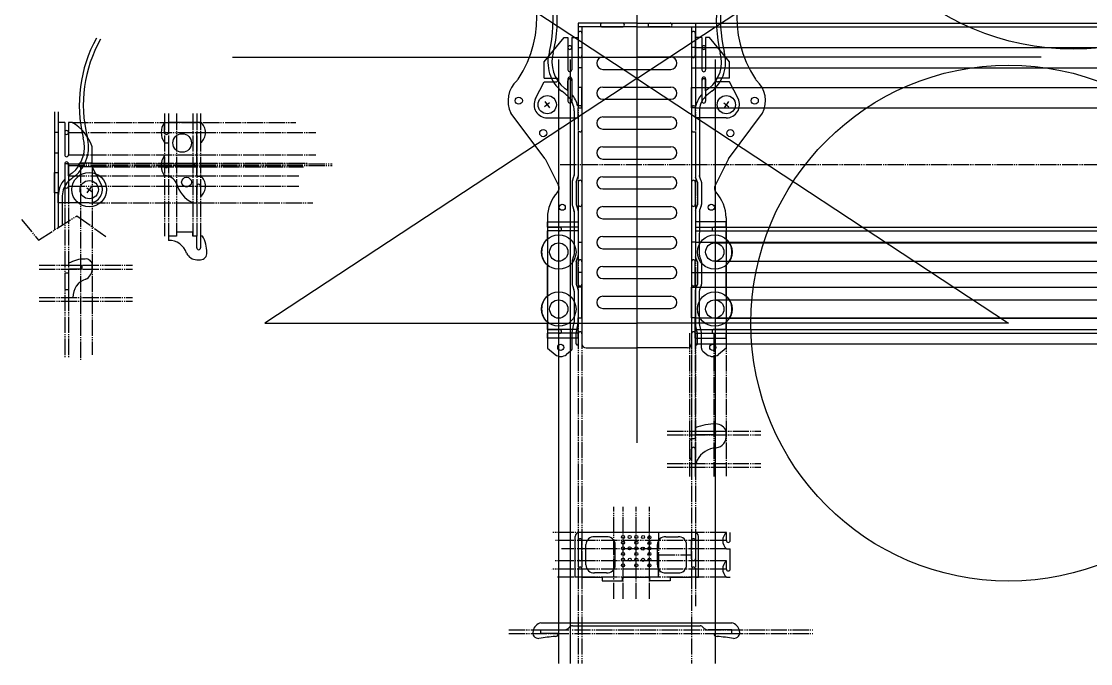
# Model space of a CAD drawing. Extents: x -830 to 1114, y 454 to 1085.
# Drawn here: x -400 to 127, y 454 to 770 of the extents above; entities that cross this region are included whole.
import ezdxf

# ---------------------------------------------------------------- set-up
doc = ezdxf.new("R2010")
doc.units = 0
doc.header["$MEASUREMENT"] = 0
doc.linetypes.add('JIS_09_08', pattern=[10.75, 8, -0.55, 0.55, -0.55, 0.55, -0.55])
doc.layers.get('0').update_dxf_attribs({"linetype": 'CONTINUOUS'})
for name, color, linetype in [('bottom plate', 80, 'CONTINUOUS'), ('Drawing', 7, 'CONTINUOUS'), ('Guidelines', 210, 'JIS_09_08'), ('Layer1', 210, 'CONTINUOUS'), ('Mid point', 100, 'CONTINUOUS'), ('Second layer', 50, 'CONTINUOUS')]:
    doc.layers.add(name, color=color, linetype=linetype)
doc.layers.add('hidden', color=10, linetype='CONTINUOUS', plot=False)

msp = doc.modelspace()

# ---------------------------------------------------------------- linework, layer by layer
for p, q in [((-139.57, 730.201), (-142.054, 728.329)), ((-141.864, 730.818), (-139.61, 727.826)), ((-53.669, 730.201), (-51.185, 728.329)), ((-51.375, 730.818), (-53.629, 727.826)), ((-141.743, 702.707), (-135.186, 689.574)), ((-51.496, 702.707), (-58.053, 689.574)), ((-367.573, 688.374), (-365.089, 686.502)), ((-365.279, 688.99), (-367.533, 685.999)), ((-143.901, 474.2), (-49.838, 474.2)), ((-143.901, 468.953), (-143.901, 470.753)), ((-143.901, 470.753), (-132.304, 470.753)), ((-135.186, 468.953), (-143.901, 468.953)), ((-128.282, 472.753), (-65.456, 472.753)), ((-49.838, 470.753), (-61.435, 470.753)), ((-58.553, 468.953), (-49.838, 468.953)), ((-49.838, 468.953), (-49.838, 470.753))]:
    msp.add_line(p, q)
for centre, radius in [((-154.742, 731.29), 1.75), ((-140.737, 729.322), 4.5), ((-52.502, 729.322), 4.5), ((-38.497, 731.29), 1.75), ((-142.705, 715.317), 1.75), ((-50.534, 715.317), 1.75), ((-366.406, 687.495), 4.5)]:
    msp.add_circle(centre, radius)
for centre, radius, start, end in [((-137.87, 688.234), 3, 317.36448, 26.53258), ((-55.369, 688.234), 3, 153.46742, 222.63552), ((-142.883, 469.387), 4.919, 101.93725, 170.18889), ((-50.855, 469.387), 4.919, 9.81111, 78.06275), ((-145.144, 469.321), 2.74, 160.7189, 277.11875), ((-136.627, 468.953), 1.441, 266.02367, 0), ((-132.429, 474.046), 3.295, 267.82554, 321.54803), ((-128.282, 470.753), 2, 90, 141.54803), ((-65.456, 470.753), 2, 38.45197, 90), ((-61.31, 474.046), 3.295, 218.45197, 272.17446), ((-57.112, 468.953), 1.441, 180, 273.97633), ((-48.595, 469.321), 2.74, 262.88125, 19.2811), ((-128.638, 359.834), 107.985, 94.29607, 98.61024), ((-65.101, 359.834), 107.985, 81.38976, 85.70393)]:
    msp.add_arc(centre, radius, start, end)
at = {"layer": 'bottom plate'}
for p, q in [((-103.619, 769.464), (-113.619, 769.464)), ((-90.119, 769.464), (-80.119, 769.464)), ((-113.619, 767.614), (-103.619, 767.614)), ((-80.119, 767.564), (-90.119, 767.564))]:
    msp.add_line(p, q, dxfattribs=at)
for centre, radius, start, end in [((-113.619, 768.539), 0.925, 90, 270), ((-103.619, 768.539), 0.925, 270, 90), ((-90.119, 768.514), 0.95, 90, 288.68315), ((-80.119, 768.539), 0.925, 270, 90)]:
    msp.add_arc(centre, radius, start, end, dxfattribs=at)
at = {"layer": 'Drawing'}
for p, q in [((-125.491, 769.464), (-125.485, 728.747)), ((-96.619, 769.464), (-125.491, 769.464)), ((-96.619, 769.464), (-67.748, 769.464)), ((-67.748, 769.464), (-67.754, 728.747)), ((-96.619, 767.614), (-125.491, 767.614)), ((-125.471, 764.464), (-125.471, 753.464)), ((-123.621, 764.464), (-123.621, 753.464)), ((-96.619, 767.614), (-67.748, 767.614)), ((-69.617, 764.464), (-69.617, 753.464)), ((-67.767, 764.464), (-67.767, 753.464)), ((-130.544, 757.446), (-130.544, 746.446)), ((-128.694, 757.446), (-128.694, 746.446)), ((-64.545, 757.446), (-64.545, 746.446)), ((-62.695, 757.446), (-62.695, 746.446)), ((-113.369, 752.716), (-79.869, 752.716)), ((-113.369, 746.716), (-79.869, 746.716)), ((-130.544, 736.127), (-130.544, 741.127)), ((-128.694, 741.127), (-128.694, 734.409)), ((-113.369, 738.002), (-79.869, 738.002)), ((-64.545, 741.127), (-64.545, 734.409)), ((-62.695, 736.127), (-62.695, 741.127)), ((-124.546, 728.747), (-125.744, 728.747)), ((-123.621, 727.822), (-123.621, 716.822)), ((-113.369, 732.002), (-79.869, 732.002)), ((-69.617, 727.822), (-69.617, 716.822)), ((-68.692, 728.747), (-67.495, 728.747)), ((-383.524, 725.737), (-383.524, 667.659)), ((-381.652, 725.787), (-381.659, 668.832)), ((-141.743, 702.707), (-158.6, 725.089)), ((-127.469, 726.223), (-127.457, 694.472)), ((-113.369, 723.287), (-79.869, 723.287)), ((-65.769, 726.223), (-65.781, 694.472)), ((-51.496, 702.707), (-34.639, 725.089)), ((-113.369, 717.287), (-79.869, 717.287)), ((-378.449, 715.619), (-378.449, 704.619)), ((-376.599, 715.619), (-376.599, 704.619)), ((-125.484, 715.897), (-125.481, 694.127)), ((-124.546, 715.897), (-125.484, 715.897)), ((-68.692, 715.897), (-67.755, 715.897)), ((-67.755, 715.897), (-67.757, 694.127)), ((-113.369, 708.572), (-79.869, 708.572)), ((-113.369, 702.572), (-79.869, 702.572)), ((-378.449, 699.3), (-378.449, 692.582)), ((-376.599, 694.3), (-376.599, 699.3)), ((-128.471, 691.179), (-128.471, 680.179)), ((-128.351, 691.863), (-127.563, 694.029)), ((-126.471, 691.179), (-125.597, 693.585)), ((-126.471, 691.179), (-126.471, 680.179)), ((-125.471, 691.179), (-125.471, 680.179)), ((-123.621, 691.179), (-123.621, 680.179)), ((-113.369, 693.858), (-79.869, 693.858)), ((-69.617, 691.179), (-69.617, 680.179)), ((-67.767, 691.179), (-67.767, 680.179)), ((-66.767, 691.179), (-67.642, 693.585)), ((-66.767, 691.179), (-66.767, 680.179)), ((-64.888, 691.863), (-65.676, 694.029)), ((-64.767, 691.179), (-64.767, 680.179)), ((-113.369, 687.858), (-79.869, 687.858)), ((-379.674, 684.395), (-379.674, 670.081)), ((-126.471, 680.179), (-125.594, 677.767)), ((-66.767, 680.179), (-67.644, 677.767)), ((-128.351, 679.496), (-127.556, 677.31)), ((-127.451, 676.87), (-127.443, 655.568)), ((-125.479, 677.226), (-125.476, 655.124)), ((-113.369, 679.143), (-79.869, 679.143)), ((-67.76, 677.226), (-67.762, 655.124)), ((-65.788, 676.87), (-65.796, 655.568)), ((-64.888, 679.496), (-65.682, 677.31)), ((-140.635, 673.63), (-140.635, 609.397)), ((-113.369, 673.143), (-79.869, 673.143)), ((-52.603, 673.63), (-52.603, 609.397)), ((-125.469, 669.008), (-140.635, 669.008)), ((-125.469, 667.158), (-140.635, 667.158)), ((-113.369, 664.428), (-79.869, 664.428)), ((-67.769, 669.008), (-52.603, 669.008)), ((-67.769, 667.158), (-52.603, 667.158)), ((-128.351, 652.717), (-127.563, 654.884)), ((-126.471, 652.034), (-125.597, 654.44)), ((-113.369, 658.428), (-79.869, 658.428)), ((-66.767, 652.034), (-67.642, 654.44)), ((-64.888, 652.717), (-65.676, 654.884)), ((-128.471, 652.034), (-128.471, 641.034)), ((-126.471, 652.034), (-126.471, 641.034)), ((-125.471, 641.034), (-125.471, 652.034)), ((-123.621, 652.034), (-123.621, 641.034)), ((-113.369, 649.714), (-79.869, 649.714)), ((-69.617, 652.034), (-69.617, 641.034)), ((-67.767, 641.034), (-67.767, 652.034)), ((-66.767, 652.034), (-66.767, 641.034)), ((-64.767, 652.034), (-64.767, 641.034)), ((-113.369, 643.714), (-79.869, 643.714)), ((-128.351, 640.351), (-127.556, 638.165)), ((-127.436, 637.483), (-127.43, 622.182)), ((-126.471, 641.034), (-125.594, 638.621)), ((-125.474, 637.938), (-125.472, 621.776)), ((-67.765, 637.938), (-67.767, 621.776)), ((-66.767, 641.034), (-67.644, 638.621)), ((-65.803, 637.483), (-65.808, 622.182)), ((-64.888, 640.351), (-65.682, 638.165)), ((-113.369, 634.999), (-79.869, 634.999)), ((-113.369, 628.999), (-79.869, 628.999)), ((-128.452, 617.091), (-127.43, 622.182)), ((-126.471, 616.795), (-125.469, 621.789)), ((-66.767, 616.795), (-67.769, 621.789)), ((-64.787, 617.091), (-65.808, 622.182)), ((-125.469, 618.645), (-140.635, 618.645)), ((-125.469, 616.795), (-140.635, 616.795)), ((-128.471, 609.533), (-128.471, 616.894)), ((-126.471, 611.564), (-126.471, 616.795)), ((-125.471, 616.795), (-125.471, 611.564)), ((-125.471, 616.564), (-125.471, 611.564)), ((-123.621, 616.564), (-123.621, 611.564)), ((-69.617, 616.564), (-69.617, 611.564)), ((-67.769, 618.645), (-52.603, 618.645)), ((-67.769, 616.795), (-52.603, 616.795)), ((-67.767, 616.795), (-67.768, 611.564)), ((-67.767, 616.564), (-67.767, 611.564)), ((-66.767, 611.564), (-66.767, 616.795)), ((-64.767, 609.533), (-64.767, 616.894)), ((-123.621, 611.564), (-123.619, 611.564)), ((-69.617, 611.564), (-69.619, 611.564)), ((-140.635, 609.397), (-136.9, 606.357)), ((-129.209, 607.981), (-131.205, 606.357)), ((-121.619, 609.564), (-96.619, 609.564)), ((-71.619, 609.564), (-96.619, 609.564)), ((-64.03, 607.981), (-62.034, 606.357)), ((-52.603, 609.397), (-56.339, 606.357)), ((-52.444, 514.728), (-52.444, 518.728)), ((-50.594, 514.728), (-50.594, 518.728)), ((-52.444, 510.728), (-50.594, 510.728)), ((-50.594, 500.728), (-50.594, 510.728)), ((-52.444, 500.728), (-52.444, 504.728)), ((-52.444, 496.728), (-50.594, 496.728))]:
    msp.add_line(p, q, dxfattribs=at)
for centre, radius in [((118.605, 883.644), 127), ((86.614, 621.789), 127), ((-133.354, 678.826), 1.512), ((-59.884, 678.826), 1.512), ((-135.053, 656.764), 8.5), ((-58.185, 656.764), 8.5), ((-135.053, 656.764), 4.5), ((-58.185, 656.764), 4.5), ((-135.053, 628.702), 8.5), ((-135.053, 628.702), 4.5), ((-58.185, 628.702), 8.5), ((-58.185, 628.702), 4.5), ((-134.052, 609.857), 1.512), ((-59.186, 609.857), 1.512)]:
    msp.add_circle(centre, radius, dxfattribs=at)
for centre, radius, start, end in [((-201.16, 772.317), 55.253, 326.51887, 43.90301), ((7.921, 772.317), 55.253, 136.09699, 213.48113), ((-204.08, 771.027), 66.262, 346.38601, 29.22249), ((-204.067, 771.031), 68.249, 346.30693, 28.77895), ((10.828, 771.031), 68.249, 151.22105, 193.69307), ((10.841, 771.027), 66.262, 150.77751, 193.61399), ((-124.546, 764.464), 0.925, 0, 180), ((-68.692, 764.464), 0.925, 0, 180), ((-303.076, 729.204), 68.249, 151.22105, 193.69307), ((-303.063, 729.2), 66.262, 150.77751, 193.61399), ((-121.858, 750.284), 18.549, 163.8935, 230.85346), ((-121.858, 750.284), 16.549, 163.8935, 230.85346), ((-129.619, 757.446), 0.925, 0, 180), ((-124.546, 753.464), 0.925, 180, 0), ((-68.692, 753.464), 0.925, 180, 0), ((-63.62, 757.446), 0.925, 0, 180), ((-71.381, 750.284), 16.549, 309.14654, 16.1065), ((-71.381, 750.284), 18.549, 309.14654, 16.1065), ((-113.369, 749.716), 3, 90, 270), ((-79.869, 749.716), 3, 270, 90), ((-129.619, 746.446), 0.925, 180, 0), ((-63.62, 746.446), 0.925, 180, 0), ((-146.526, 731.197), 13.531, 131.95131, 206.8313), ((-157.577, 743.491), 3, 311.95131, 326.51887), ((-129.619, 741.127), 0.925, 0, 180), ((-113.369, 735.002), 3, 90, 270), ((-79.869, 735.002), 3, 270, 90), ((-63.62, 741.127), 0.925, 0, 180), ((-35.662, 743.491), 3, 213.48113, 228.04869), ((-46.713, 731.197), 13.531, 333.1687, 48.04869), ((-145.788, 717.794), 21.842, 45.3784, 55.98401), ((-145.162, 718.49), 22.907, 50.34811, 55.86053), ((-137.469, 726.223), 10, 0, 45.3784), ((-137.381, 726.282), 11.896, 11.95741, 43.09013), ((-55.857, 726.282), 11.896, 136.90987, 168.04259), ((-55.769, 726.223), 10, 134.6216, 180), ((-47.451, 717.794), 21.842, 124.01599, 134.6216), ((-48.077, 718.49), 22.907, 124.13947, 129.65189), ((-124.546, 727.822), 0.925, 0, 90), ((-68.692, 727.822), 0.925, 90, 180), ((-113.369, 720.287), 3, 90, 270), ((-79.869, 720.287), 3, 270, 90), ((-377.524, 715.619), 0.925, 0, 180), ((-124.546, 716.822), 0.925, 270, 0), ((-68.692, 716.822), 0.925, 180, 270), ((-385.285, 708.457), 16.549, 309.14654, 16.1065), ((-385.285, 708.457), 18.549, 309.14654, 16.1065), ((-113.369, 705.572), 3, 90, 270), ((-79.869, 705.572), 3, 270, 90), ((-377.524, 704.619), 0.925, 180, 0), ((-377.524, 699.3), 0.925, 0, 180), ((-361.981, 676.662), 22.907, 124.13947, 129.65189), ((-369.762, 684.455), 11.896, 136.90987, 180.28595), ((-369.674, 684.395), 10, 134.6216, 180), ((-361.355, 675.967), 21.842, 124.01599, 134.6216), ((-126.471, 691.179), 2, 160.02045, 180), ((-129.443, 694.713), 2, 340.02045, 0.02152), ((-127.476, 694.269), 2, 340.02045, 0.00737), ((-124.546, 691.179), 0.925, 0, 180), ((-113.369, 690.858), 3, 90, 270), ((-79.869, 690.858), 3, 270, 90), ((-68.692, 691.179), 0.925, 0, 180), ((-65.762, 694.269), 2, 179.99263, 199.97955), ((-63.796, 694.713), 2, 179.97848, 199.97955), ((-66.767, 691.179), 2, 0, 19.97955), ((-121.821, 673.458), 18.815, 137.36448, 179.47841), ((-71.418, 673.458), 18.815, 0.52159, 42.63552), ((-126.471, 680.179), 2, 180, 199.97955), ((-124.546, 680.179), 0.925, 180, 0), ((-68.692, 680.179), 0.925, 180, 0), ((-66.767, 680.179), 2, 340.02045, 0), ((-129.436, 676.627), 2, 0.02152, 19.97955), ((-127.474, 677.083), 2, 0.00737, 19.97609), ((-113.369, 676.143), 3, 90, 270), ((-79.869, 676.143), 3, 270, 90), ((-65.765, 677.083), 2, 160.02391, 179.99263), ((-63.803, 676.627), 2, 160.02045, 179.97848), ((-113.369, 661.428), 3, 90, 270), ((-79.869, 661.428), 3, 270, 90), ((-129.443, 655.568), 2, 340.02045, 0.02152), ((-127.476, 655.123), 2, 340.02045, 0.00737), ((-65.762, 655.123), 2, 179.99263, 199.97955), ((-63.796, 655.568), 2, 179.97848, 199.97955), ((-126.471, 652.034), 2, 160.02045, 180), ((-124.546, 652.034), 0.925, 0, 180), ((-113.369, 646.714), 3, 90, 270), ((-79.869, 646.714), 3, 270, 90), ((-68.692, 652.034), 0.925, 0, 180), ((-66.767, 652.034), 2, 0, 19.97955), ((-126.471, 641.034), 2, 180, 199.97955), ((-129.436, 637.482), 2, 0.02152, 19.97955), ((-127.474, 637.938), 2, 0.00737, 19.97609), ((-124.546, 641.034), 0.925, 180, 0), ((-68.692, 641.034), 0.925, 180, 0), ((-65.765, 637.938), 2, 160.02391, 179.99263), ((-63.803, 637.482), 2, 160.02045, 179.97848), ((-66.767, 641.034), 2, 340.02045, 0), ((-113.369, 631.999), 3, 90, 270), ((-79.869, 631.999), 3, 270, 90), ((-127.471, 616.894), 1, 168.65605, 180), ((-124.546, 616.564), 0.925, 0, 180), ((-68.692, 616.564), 0.925, 0, 180), ((-65.767, 616.894), 1, 0, 11.34395), ((-125.971, 611.564), 0.5, 180, 2.98934), ((-121.619, 611.564), 2, 180, 270), ((-71.619, 611.564), 2, 270, 0), ((-67.268, 611.564), 0.5, 177.01066, 0), ((-134.052, 609.857), 4.512, 230.86667, 309.13333), ((-130.471, 609.533), 2, 309.13333, 0), ((-62.767, 609.533), 2, 180, 230.86667), ((-59.186, 609.857), 4.512, 230.86667, 309.13333), ((-48.97, 514.728), 5.298, 130.97505, 229.02495), ((-51.519, 514.728), 0.925, 180, 0), ((-48.97, 500.728), 5.298, 130.97505, 229.02495), ((-51.519, 500.728), 0.925, 180, 0)]:
    msp.add_arc(centre, radius, start, end, dxfattribs=at)
at = {"layer": 'Guidelines'}
for p, q in [((-125.491, 767.614), (-125.491, 454.165)), ((-123.619, 767.564), (-123.619, 454.165)), ((-69.619, 767.564), (-69.619, 454.165)), ((-67.748, 767.614), (-67.748, 482.47)), ((-329.251, 724.951), (-329.251, 664.661)), ((-327.401, 724.951), (-327.401, 664.661)), ((-323.401, 724.951), (-323.401, 664.661)), ((-315.401, 724.951), (-315.401, 664.661)), ((-313.401, 724.951), (-313.401, 664.661)), ((-311.551, 724.951), (-311.551, 664.661)), ((-374.749, 720.619), (-264.552, 720.619)), ((-376.599, 715.619), (-254.772, 715.619)), ((-376.599, 704.619), (-254.772, 704.619)), ((-378.449, 700.191), (-378.449, 604.806)), ((-376.599, 700.191), (-376.599, 604.806)), ((-376.599, 700.191), (-246.678, 700.191)), ((-376.599, 699.3), (-246.678, 699.3)), ((-370.755, 698.743), (-370.755, 603.38)), ((-364.911, 700.593), (-258.642, 700.593)), ((-364.911, 698.743), (-364.911, 606.23)), ((-364.911, 698.743), (-260.837, 698.743)), ((-134.334, 699.805), (329.541, 699.805)), ((-376.599, 694.3), (-263.204, 694.3)), ((-376.599, 689.191), (-263.204, 689.191)), ((-366.406, 680.995), (-256.278, 680.995)), ((-391.434, 662.683), (-372.548, 674.564)), ((-372.548, 674.564), (-358.209, 664.43)), ((-399.828, 672.817), (-391.434, 662.683)), ((-391.134, 650.259), (-345.126, 650.259)), ((-391.134, 648.409), (-345.126, 648.409)), ((-391.134, 634.409), (-345.126, 634.409)), ((-391.134, 632.559), (-345.126, 632.559)), ((-70.617, 616.795), (-70.617, 546.348)), ((-69.617, 616.795), (-69.617, 546.348)), ((-67.767, 616.795), (-67.767, 546.348)), ((-58.603, 616.795), (-58.603, 546.251)), ((-52.603, 616.795), (-52.603, 546.445)), ((-81.571, 568.597), (-35.564, 568.597)), ((-81.571, 566.747), (-35.564, 566.747)), ((-81.571, 552.747), (-35.564, 552.747)), ((-81.571, 550.897), (-35.564, 550.897)), ((-107.869, 485.992), (-107.869, 531.317)), ((-103.369, 485.992), (-103.369, 531.317)), ((-96.869, 485.992), (-96.869, 531.317)), ((-90.369, 485.992), (-90.369, 531.317)), ((-52.444, 518.728), (-138.048, 518.728)), ((-85.869, 518.728), (-85.869, 496.728)), ((-52.444, 514.728), (-136.678, 514.728)), ((-52.444, 510.728), (-133.765, 510.728)), ((-85.869, 496.728), (-85.869, 508.654)), ((-85.869, 507.728), (-69.598, 507.728)), ((-52.444, 500.728), (-138.477, 500.728)), ((-52.444, 504.728), (-136.763, 504.728)), ((-52.444, 496.728), (-135.735, 496.728)), ((-159.624, 470.753), (-9.81, 470.753)), ((-159.624, 468.953), (-9.81, 468.953))]:
    msp.add_line(p, q, dxfattribs=at)
at = {"layer": 'hidden'}
for p, q in [((-123.619, 767.564), (-123.619, 611.564)), ((-69.619, 767.564), (-69.619, 611.564))]:
    msp.add_line(p, q, dxfattribs=at)
for radius in [8.5, 4.5]:
    msp.add_circle((-366.406, 687.495), radius, dxfattribs=at)
at = {"layer": 'Layer1'}
for p, q in [((-96.619, 912.441), (-96.619, 562.818)), ((-67.748, 769.464), (329.541, 769.464)), ((-67.748, 767.614), (329.541, 767.614)), ((-67.748, 757.446), (329.541, 757.446)), ((-67.75, 747.446), (329.541, 747.446)), ((-67.75, 737.822), (329.541, 737.822)), ((-67.754, 727.822), (329.541, 727.822)), ((-52.603, 669.008), (362.672, 669.008)), ((-52.603, 667.158), (362.672, 667.158)), ((-67.762, 661.636), (362.672, 661.636)), ((-58.185, 661.264), (362.672, 661.264)), ((-58.185, 652.264), (362.672, 652.264)), ((-67.764, 646.636), (362.672, 646.636)), ((-67.764, 639.438), (362.672, 639.438)), ((-58.185, 633.202), (362.672, 633.202)), ((-67.769, 624.438), (362.672, 624.438)), ((-58.185, 624.202), (362.672, 624.202)), ((-52.603, 618.645), (362.672, 618.645)), ((-52.603, 616.795), (362.672, 616.795)), ((-67.769, 611.564), (362.672, 611.564))]:
    msp.add_line(p, q, dxfattribs=at)
at = {"layer": 'Mid point'}
for p, q in [((-96.619, 742.205), (-311.843, 883.644)), ((-96.619, 742.205), (118.605, 883.644)), ((-295.848, 752.716), (-96.619, 752.716)), ((102.61, 752.716), (-96.619, 752.716)), ((-96.619, 742.205), (-279.853, 621.789)), ((-96.619, 742.205), (86.614, 621.789)), ((-279.853, 621.789), (-96.619, 621.789)), ((86.614, 621.789), (-96.619, 621.789))]:
    msp.add_line(p, q, dxfattribs=at)
at = {"layer": 'Second layer'}
for p, q in [((-142.232, 750.4), (-132.394, 762.446)), ((-132.394, 762.446), (-130.544, 762.446)), ((-130.544, 762.446), (-130.544, 757.446)), ((-128.694, 762.446), (-125.49, 762.446)), ((-128.694, 762.446), (-128.694, 757.446)), ((-125.49, 762.446), (-125.49, 757.446)), ((-64.545, 762.446), (-67.748, 762.446)), ((-67.748, 762.446), (-67.748, 757.446)), ((-64.545, 762.446), (-64.545, 757.446)), ((-60.845, 762.446), (-62.695, 762.446)), ((-62.695, 762.446), (-62.695, 757.446)), ((-51.007, 750.4), (-60.845, 762.446)), ((-125.49, 757.446), (-123.619, 757.446)), ((-123.619, 757.446), (-123.619, 747.446)), ((-67.748, 757.446), (-69.619, 757.446)), ((-69.619, 757.446), (-69.619, 747.446)), ((-142.232, 742.42), (-142.232, 750.4)), ((-135.186, 751.566), (-135.186, 454.165)), ((-129.398, 751.566), (-129.398, 454.165)), ((-58.053, 751.566), (-58.053, 454.165)), ((-51.007, 742.42), (-51.007, 750.4)), ((-123.619, 747.446), (-125.488, 747.446)), ((-125.488, 747.446), (-125.488, 737.822)), ((-69.619, 747.446), (-67.75, 747.446)), ((-67.75, 747.446), (-67.75, 737.822)), ((-146.509, 732.311), (-142.232, 740.57)), ((-142.232, 742.42), (-136.388, 742.42)), ((-142.232, 740.57), (-136.388, 740.57)), ((-130.544, 742.018), (-130.544, 731.018)), ((-128.694, 742.018), (-128.694, 731.018)), ((-123.619, 737.822), (-125.487, 737.822)), ((-123.619, 727.822), (-123.619, 737.822)), ((-69.619, 727.822), (-69.619, 737.822)), ((-69.619, 737.822), (-67.752, 737.822)), ((-64.545, 742.018), (-64.545, 731.018)), ((-62.695, 742.018), (-62.695, 731.018)), ((-51.007, 742.42), (-56.851, 742.42)), ((-51.007, 740.57), (-56.851, 740.57)), ((-46.73, 732.311), (-51.007, 740.57)), ((-125.485, 722.822), (-125.485, 727.822)), ((-125.485, 727.822), (-123.619, 727.822)), ((-67.754, 727.822), (-69.619, 727.822)), ((-67.754, 722.822), (-67.754, 727.822)), ((-140.737, 722.822), (-125.485, 722.822)), ((-52.502, 722.822), (-67.754, 722.822)), ((-378.449, 720.619), (-381.653, 720.619)), ((-381.653, 720.619), (-381.653, 715.619)), ((-378.449, 720.619), (-378.449, 715.619)), ((-374.749, 720.619), (-376.599, 720.619)), ((-376.599, 720.619), (-376.599, 715.619)), ((-329.251, 715.619), (-329.251, 720.619)), ((-313.401, 720.619), (-327.401, 720.619)), ((-327.401, 720.619), (-327.401, 715.619)), ((-311.551, 720.619), (-313.401, 720.619)), ((-381.653, 715.619), (-383.524, 715.619)), ((-383.524, 715.619), (-383.524, 705.619)), ((-313.401, 715.619), (-311.551, 715.619)), ((-313.401, 694.191), (-313.401, 715.619)), ((-311.551, 715.619), (-311.551, 710.619)), ((-364.911, 700.593), (-364.911, 708.572)), ((-329.251, 710.619), (-327.401, 710.619)), ((-327.401, 710.619), (-327.401, 699.3)), ((-383.524, 705.619), (-381.655, 705.619)), ((-381.655, 705.619), (-381.655, 695.995)), ((-329.251, 699.3), (-329.251, 704.3)), ((-383.524, 685.995), (-383.524, 695.995)), ((-383.524, 695.995), (-381.656, 695.995)), ((-378.449, 700.191), (-378.449, 689.191)), ((-376.599, 700.191), (-376.599, 689.191)), ((-364.911, 700.593), (-370.755, 700.593)), ((-364.911, 698.743), (-370.755, 698.743)), ((-360.634, 690.484), (-364.911, 698.743)), ((-323.401, 700.593), (-315.401, 700.593)), ((-315.401, 698.743), (-323.401, 698.743)), ((-313.401, 694.191), (-311.551, 694.191)), ((-381.658, 685.995), (-383.524, 685.995)), ((-381.658, 680.995), (-381.658, 685.995)), ((-313.401, 680.995), (-313.401, 689.191)), ((-311.551, 689.191), (-311.551, 684.191)), ((-366.406, 680.995), (-381.658, 680.995)), ((-315.401, 680.995), (-313.401, 680.995)), ((-140.635, 669.008), (-140.635, 671.636)), ((-140.635, 671.636), (-125.479, 671.636)), ((-125.479, 671.636), (-125.479, 661.636)), ((-52.603, 671.636), (-67.76, 671.636)), ((-67.76, 671.636), (-67.76, 661.636)), ((-52.603, 669.008), (-52.603, 671.636)), ((-323.401, 664.661), (-327.401, 664.661)), ((-327.401, 664.661), (-327.401, 662.477)), ((-315.401, 666.511), (-323.401, 666.511)), ((-323.401, 666.511), (-323.401, 664.661)), ((-315.401, 664.661), (-315.401, 666.511)), ((-313.401, 664.661), (-315.401, 664.661)), ((-313.401, 658.817), (-313.401, 664.661)), ((-311.551, 664.661), (-311.551, 658.817)), ((-310.589, 664.661), (-311.551, 664.661)), ((-140.635, 669.008), (-134.635, 669.008)), ((-140.635, 663.174), (-140.635, 667.158)), ((-134.635, 667.158), (-140.635, 667.158)), ((-52.603, 669.008), (-58.603, 669.008)), ((-58.603, 667.158), (-52.603, 667.158)), ((-52.603, 663.174), (-52.603, 667.158)), ((-125.479, 661.636), (-123.619, 661.636)), ((-123.619, 661.636), (-123.619, 646.636)), ((-67.76, 661.636), (-69.619, 661.636)), ((-69.619, 661.636), (-69.619, 646.636)), ((-376.599, 651.221), (-376.599, 650.259)), ((-376.599, 650.259), (-370.755, 650.259)), ((-370.755, 648.409), (-376.599, 648.409)), ((-376.599, 648.409), (-376.599, 646.409)), ((-364.911, 648.409), (-364.911, 650.259)), ((-313.401, 652.973), (-311.551, 652.973)), ((-140.635, 635.113), (-140.635, 650.354)), ((-52.603, 635.113), (-52.603, 650.354)), ((-376.599, 646.409), (-378.449, 646.409)), ((-378.449, 646.409), (-378.449, 638.409)), ((-123.619, 646.636), (-125.475, 646.636)), ((-125.475, 646.636), (-125.474, 639.438)), ((-69.619, 646.636), (-67.764, 646.636)), ((-67.764, 646.636), (-67.764, 639.438)), ((-378.449, 638.409), (-376.599, 638.409)), ((-376.599, 638.409), (-376.599, 634.409)), ((-123.619, 639.438), (-125.474, 639.438)), ((-123.619, 624.438), (-123.619, 639.438)), ((-69.619, 624.438), (-69.619, 639.438)), ((-69.619, 639.438), (-67.764, 639.438)), ((-376.599, 634.409), (-374.415, 634.409)), ((-140.635, 618.645), (-140.635, 622.292)), ((-125.469, 614.438), (-125.469, 624.438)), ((-125.469, 624.438), (-123.619, 624.438)), ((-67.769, 624.438), (-69.619, 624.438)), ((-67.769, 614.438), (-67.769, 624.438)), ((-52.603, 618.645), (-52.603, 622.292)), ((-140.635, 618.645), (-134.635, 618.645)), ((-140.635, 614.438), (-140.635, 616.795)), ((-134.635, 616.795), (-140.635, 616.795)), ((-52.603, 618.645), (-58.603, 618.645)), ((-58.603, 616.795), (-52.603, 616.795)), ((-52.603, 614.438), (-52.603, 616.795)), ((-125.469, 614.438), (-140.635, 614.438)), ((-67.769, 614.438), (-52.603, 614.438)), ((-67.767, 570.308), (-67.767, 568.597)), ((-70.617, 563.747), (-70.617, 555.747)), ((-67.767, 564.747), (-69.617, 564.747)), ((-67.767, 568.597), (-58.603, 568.597)), ((-58.603, 566.747), (-67.767, 566.747)), ((-67.767, 566.747), (-67.767, 564.747)), ((-52.603, 566.747), (-52.603, 568.597)), ((-69.617, 554.747), (-69.617, 559.747)), ((-67.767, 559.747), (-67.767, 552.747)), ((-69.617, 554.747), (-69.617, 554.747)), ((-67.267, 552.747), (-66.891, 554.39)), ((-67.767, 552.747), (-67.267, 552.747)), ((-126.969, 496.728), (-126.969, 516.728)), ((-68.248, 518.728), (-125.491, 518.728)), ((-111.47, 516.537), (-117.47, 516.537)), ((-82.269, 516.537), (-76.269, 516.537)), ((-66.248, 496.728), (-66.248, 516.728)), ((-125.469, 514.728), (-125.469, 505.728)), ((-123.619, 505.728), (-123.619, 514.728)), ((-121.68, 502.728), (-121.68, 512.728)), ((-107.259, 502.728), (-107.259, 512.728)), ((-86.48, 502.728), (-86.48, 512.728)), ((-72.059, 502.728), (-72.059, 512.728)), ((-69.598, 505.728), (-69.598, 514.728)), ((-67.748, 514.728), (-67.748, 505.728)), ((-125.469, 500.728), (-125.469, 496.728)), ((-123.619, 500.728), (-123.619, 496.728)), ((-69.598, 500.728), (-69.598, 496.728)), ((-67.748, 500.728), (-67.748, 496.728)), ((-125.469, 496.728), (-126.969, 496.728)), ((-123.619, 496.728), (-113.619, 496.728)), ((-111.47, 498.919), (-117.47, 498.919)), ((-113.619, 496.728), (-113.619, 494.878)), ((-103.619, 494.878), (-103.619, 496.728)), ((-103.619, 496.728), (-90.119, 496.728)), ((-90.119, 494.878), (-90.119, 496.728)), ((-82.269, 498.919), (-76.269, 498.919)), ((-80.119, 496.728), (-80.119, 494.878)), ((-80.119, 496.728), (-69.598, 496.728)), ((-67.748, 496.728), (-66.248, 496.728)), ((-113.619, 494.878), (-103.619, 494.878)), ((-80.119, 494.878), (-90.119, 494.878))]:
    msp.add_line(p, q, dxfattribs=at)
for centre, radius in [((-320.601, 710.462), 4.569), ((-318.459, 691.183), 2.405), ((-135.053, 656.764), 4.5), ((-58.185, 656.764), 4.5), ((-135.053, 628.702), 4.5), ((-58.185, 628.702), 4.5), ((-103.369, 516.473), 0.75), ((-100.125, 516.473), 0.75), ((-96.869, 516.473), 0.75), ((-93.484, 516.473), 0.75), ((-90.369, 516.315), 0.75), ((-103.369, 513.68), 0.75), ((-103.369, 510.886), 0.75), ((-100.125, 510.891), 0.75), ((-96.869, 513.68), 0.75), ((-96.869, 510.886), 0.75), ((-93.623, 510.765), 0.75), ((-90.369, 513.522), 0.75), ((-90.369, 510.886), 0.75), ((-103.369, 508.093), 0.75), ((-103.369, 505.299), 0.75), ((-100.07, 505.302), 0.75), ((-96.869, 508.093), 0.75), ((-96.869, 505.299), 0.75), ((-93.567, 505.254), 0.75), ((-90.369, 508.093), 0.75), ((-90.369, 505.299), 0.75), ((-103.369, 502.506), 0.75), ((-96.869, 502.506), 0.75), ((-90.369, 502.506), 0.75)]:
    msp.add_circle(centre, radius, dxfattribs=at)
for centre, radius, start, end in [((-129.619, 757.446), 0.925, 180, 0), ((-63.62, 757.446), 0.925, 180, 0), ((-129.619, 742.018), 0.925, 0, 180), ((-63.62, 742.018), 0.925, 0, 180), ((-136.388, 741.495), 0.925, 270, 90), ((-56.851, 741.495), 0.925, 90, 270), ((-140.737, 729.322), 6.5, 152.6223, 270), ((-52.502, 729.322), 6.5, 270, 27.3777), ((-129.619, 731.018), 0.925, 180, 0), ((-63.62, 731.018), 0.925, 180, 0), ((-387.006, 700.569), 23.5, 19.91124, 58.56171), ((-322.884, 715.619), 8.095, 141.85482, 218.14518), ((-315.34, 715.619), 6.273, 307.15353, 52.84647), ((-377.524, 715.619), 0.925, 180, 0), ((-328.326, 715.619), 0.925, 180, 0), ((-377.524, 700.191), 0.925, 0, 180), ((-322.884, 699.3), 8.095, 141.85482, 218.14518), ((-370.755, 699.668), 0.925, 90, 270), ((-328.326, 699.3), 0.925, 180, 0), ((-323.401, 699.668), 0.925, 90, 270), ((-315.401, 699.668), 0.925, 270, 90), ((-366.406, 687.495), 6.5, 270, 27.3777), ((-329.098, 688.048), 6.253, 24.34664, 91.4001), ((-309.517, 694.02), 14.293, 193.73538, 245.69021), ((-315.34, 689.191), 6.273, 307.15353, 52.84647), ((-377.524, 689.191), 0.925, 180, 0), ((-312.476, 689.191), 0.925, 0, 180), ((-325.275, 656.52), 16.791, 0, 29.00218), ((-134.635, 668.083), 0.925, 270, 90), ((-58.603, 668.083), 0.925, 90, 270), ((-327.053, 653.398), 9.086, 17.61806, 92.19651), ((-312.476, 658.817), 0.925, 180, 0), ((-134.948, 656.764), 8.57, 131.58059, 228.41941), ((-58.291, 656.764), 8.57, 311.58059, 48.41941), ((-368.458, 636.535), 16.791, 90, 119.00218), ((-368.011, 650.259), 3.1, 360, 98.29638), ((-313.254, 658.715), 5.744, 206.54564, 268.53732), ((-311.551, 656.073), 3.1, 270, 8.29638), ((-370.755, 649.334), 0.925, 270, 90), ((-370.653, 648.556), 5.744, 296.54564, 358.53732), ((-365.336, 634.758), 9.086, 107.61806, 182.19651), ((-134.948, 628.702), 8.57, 131.58059, 228.41941), ((-58.291, 628.702), 8.57, 311.58059, 48.41941), ((-134.635, 617.72), 0.925, 270, 90), ((-58.603, 617.72), 0.925, 90, 270), ((-57.585, 543.26), 28.901, 90, 110.62978), ((-57.808, 566.587), 5.579, 21.11571, 87.71008), ((-69.617, 563.747), 1, 90, 180), ((-58.603, 567.672), 0.925, 270, 90), ((-58.197, 566.016), 5.641, 277.20261, 7.43883), ((-68.692, 559.747), 0.925, 0, 180), ((-56.606, 548.697), 11.755, 94.31255, 151.03557), ((-69.617, 555.747), 1, 180, 270), ((-124.969, 516.728), 2, 90, 180), ((-117.852, 512.728), 3.828, 84.26164, 180), ((-111.087, 512.728), 3.828, 0, 95.73836), ((-82.652, 512.728), 3.828, 84.26164, 180), ((-75.886, 512.728), 3.828, 0, 95.73836), ((-68.248, 516.728), 2, 0, 90), ((-124.544, 514.728), 0.925, 0, 180), ((-68.673, 514.728), 0.925, 0, 180), ((-124.544, 505.728), 0.925, 180, 0), ((-124.544, 500.728), 0.925, 0, 180), ((-117.852, 502.728), 3.828, 180, 275.73836), ((-111.087, 502.728), 3.828, 264.26164, 360), ((-82.652, 502.728), 3.828, 180, 275.73836), ((-75.886, 502.728), 3.828, 264.26164, 360), ((-68.673, 505.728), 0.925, 180, 0), ((-68.673, 500.728), 0.925, 0, 180)]:
    msp.add_arc(centre, radius, start, end, dxfattribs=at)

doc.saveas('drawing.dxf')
